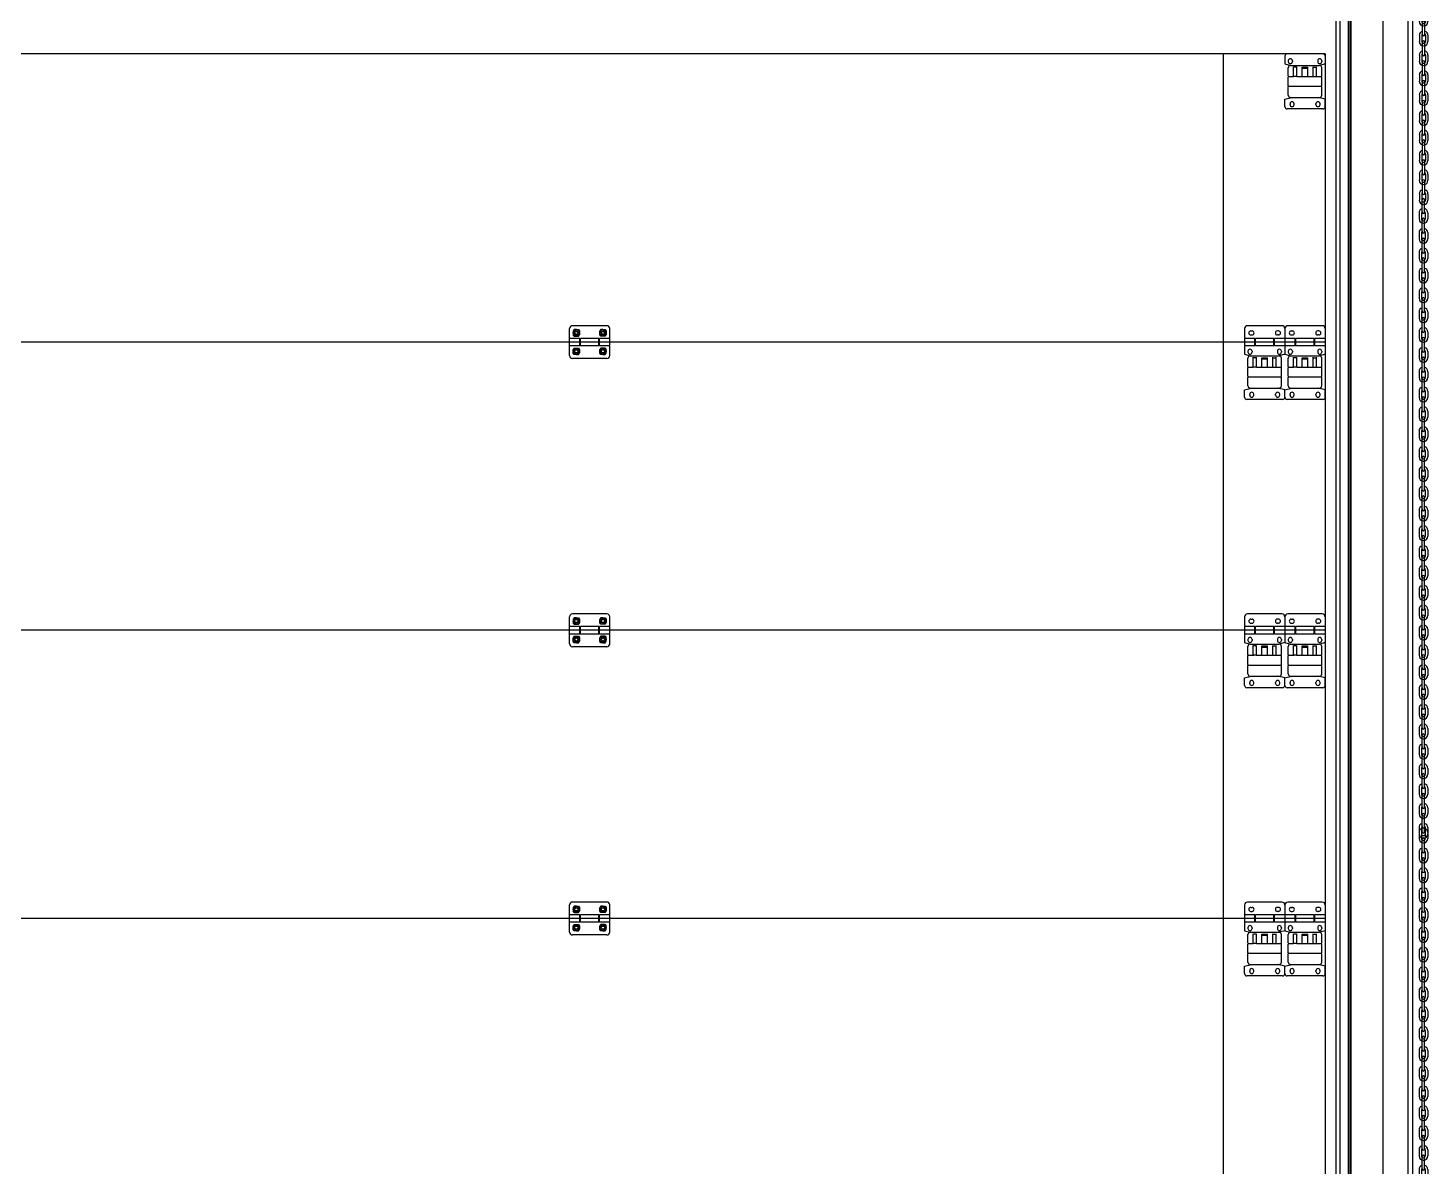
# Model space of a CAD drawing. Header units: millimetres. Extents: x 1448 to 104164, y -19509 to -89.
# Drawn here: x 83357 to 85786, y -7834 to -5858 of the extents above; entities that cross this region are included whole.
import ezdxf

# ---------------------------------------------------------------- set-up
doc = ezdxf.new("R2010")
doc.units = ezdxf.units.MM
doc.header["$LTSCALE"] = 60
doc.header["$MEASUREMENT"] = 0
doc.linetypes.add('HIDDEN', pattern=[2, 1, -1])
doc.layers.get('0').update_dxf_attribs({"linetype": 'CONTINUOUS'})
for name, color, linetype in [('2', 3, 'CONTINUOUS'), ('8', 8, 'CONTINUOUS'), ('LC-003-002-----0', 1, 'CONTINUOUS')]:
    doc.layers.add(name, color=color, linetype=linetype)

# ---------------------------------------------------------------- blocks, each defined once
blk = doc.blocks.new('사이드힌지')
at = {"layer": '8'}
for p, q in [((-14.5, 55), (-14.5, 10.5)), ((50.5, 60), (-9.5, 60)), ((-3.5, 51), (-1.5, 51)), ((44.5, 51), (42.5, 51)), ((55.5, 55), (55.5, 10.5)), ((3.5, 38), (-14.5, 38)), ((3.5, 25), (-14.5, 25)), ((-3.5, 44), (-1.5, 44)), ((3.5, 25), (3.5, 38)), ((3.5, 36.8), (4.5, 36.8)), ((3.5, 26.3), (4.5, 26.3)), ((4.5, 25), (4.5, 38)), ((36.5, 38), (4.5, 38)), ((36.5, 25), (4.5, 25)), ((36.5, 25), (36.5, 38)), ((36.5, 36.8), (37.5, 36.8)), ((36.5, 26.3), (37.5, 26.3)), ((37.5, 25), (37.5, 38)), ((55.5, 38), (37.5, 38)), ((55.5, 25), (37.5, 25)), ((44.5, 44), (42.5, 44)), ((-14.5, 10.5), (-4.5, 7.7)), ((-8.5, 15.7), (-8.5, 14.2)), ((-8.5, -10.7), (-8.5, 3.7)), ((-4.5, 7.7), (45.5, 7.7)), ((-1.5, 15.7), (-1.5, 14.2)), ((0.7, 4.5), (0.4, 5.2)), ((0.7, -11.7), (0.7, 4.5)), ((5.9, 4.5), (1, 4.5)), ((6.2, 4.5), (6.5, 5.2)), ((6.2, -11.7), (6.2, 4.5)), ((15.5, -11.7), (15.5, 4.5)), ((15.5, 4.5), (25.5, 4.5)), ((15.5, 2.5), (25.5, 2.5)), ((25.5, -11.7), (25.5, 4.5)), ((34.7, 4.5), (34.4, 5.2)), ((34.7, -11.7), (34.7, 4.5)), ((35, 4.5), (39.9, 4.5)), ((40.2, 4.5), (40.5, 5.2)), ((40.2, -11.7), (40.2, 4.5)), ((42.5, 15.7), (42.5, 14.2)), ((55.5, 10.5), (45.9, 7.7)), ((49.5, 15.7), (49.5, 14.2)), ((49.5, -10.7), (49.5, 3.7)), ((-7.5, -11.7), (-8.5, -10.7)), ((-7.5, -11.7), (-8.5, -12.7)), ((-8.5, -27.7), (-8.5, -12.7)), ((-7.5, -11.7), (0.7, -11.7)), ((0.7, -11.7), (0.4, -12.4)), ((5.9, -11.7), (1, -11.7)), ((6.2, -11.7), (34.7, -11.7)), ((6.2, -11.7), (6.5, -12.4)), ((34.7, -11.7), (34.4, -12.4)), ((35, -11.7), (39.9, -11.7)), ((40.2, -11.7), (48.5, -11.7)), ((40.2, -11.7), (40.5, -12.4)), ((48.5, -11.7), (49.5, -10.7)), ((48.5, -11.7), (49.5, -12.7)), ((49.5, -27.7), (49.5, -12.7)), ((-14.5, -50.9), (-2.5, -48.1)), ((-7.5, -28.7), (-8.5, -27.7)), ((-7.5, -28.7), (-8.5, -29.7)), ((-8.5, -44.1), (-8.5, -29.7)), ((-7.5, -28.7), (48.5, -28.7)), ((-4.5, -48.1), (45.5, -48.1)), ((55.5, -50.9), (43.5, -48.1)), ((48.5, -28.7), (49.5, -27.7)), ((48.5, -28.7), (49.5, -29.7)), ((49.5, -44.1), (49.5, -29.7)), ((-14.5, -63.9), (-14.5, -50.9)), ((51.5, -67.9), (-10.5, -67.9)), ((-5.5, -60.4), (-5.5, -58.9)), ((1.5, -60.4), (1.5, -58.9)), ((39.5, -60.4), (39.5, -58.9)), ((46.5, -60.4), (46.5, -58.9)), ((55.5, -63.9), (55.5, -50.9))]:
    blk.add_line(p, q, dxfattribs=at)
for centre, radius, start, end in [((-9.5, 55), 5, 90, 180), ((-3.5, 47.5), 3.5, 90, 270), ((-1.5, 47.5), 3.5, 270, 90), ((42.5, 47.5), 3.5, 90, 270), ((44.5, 47.5), 3.5, 270, 90), ((50.5, 55), 5, 0, 90), ((-5, 15.7), 3.5, 0, 180), ((-5, 14.2), 3.5, 180, 0), ((-4.5, 3.7), 4, 90, 180), ((46, 15.7), 3.5, 0, 180), ((46, 14.2), 3.5, 180, 0), ((45.5, 3.7), 4, 0, 90), ((-4.5, -44.1), 4, 180, 270), ((45.5, -44.1), 4, 270, 0), ((-10.5, -63.9), 4, 180, 270), ((-2, -58.9), 3.5, 0, 180), ((-2, -60.4), 3.5, 180, 0), ((43, -58.9), 3.5, 0, 180), ((43, -60.4), 3.5, 180, 0), ((51.5, -63.9), 4, 270, 0)]:
    blk.add_arc(centre, radius, start, end, dxfattribs=at)
blk = doc.blocks.new('탑힌지 ㅁㅁㅁ')
at = {"layer": '8'}
for p, q in [((31, 0), (-31, 0)), ((-35, -4), (-35, -17)), ((-35, -17), (-25, -19.9)), ((-29, -11.9), (-29, -13.4)), ((-29, -38.2), (-29, -23.9)), ((-25, -19.9), (25, -19.9)), ((-22, -11.9), (-22, -13.4)), ((-19.8, -23), (-20.1, -22.4)), ((-19.8, -39.2), (-19.8, -23)), ((-14.6, -23), (-19.5, -23)), ((-14.2, -23), (-14, -22.4)), ((-14.2, -39.2), (-14.2, -23)), ((-5, -39.2), (-5, -23)), ((-5, -23), (5, -23)), ((5, -39.2), (5, -23)), ((14.2, -23), (13.9, -22.4)), ((14.2, -39.2), (14.2, -23)), ((14.6, -23), (19.4, -23)), ((19.8, -23), (20.1, -22.4)), ((19.8, -39.2), (19.8, -23)), ((22, -11.9), (22, -13.4)), ((35, -17), (25.4, -19.9)), ((29, -11.9), (29, -13.4)), ((29, -38.2), (29, -23.9)), ((35, -4), (35, -17)), ((-28, -39.2), (-29, -38.2)), ((-28, -39.2), (-29, -40.2)), ((-29, -55.2), (-29, -40.2)), ((-28, -39.2), (-19.8, -39.2)), ((-19.8, -39.2), (-20.1, -39.9)), ((-14.6, -39.2), (-19.5, -39.2)), ((-14.2, -39.2), (14.2, -39.2)), ((-14.2, -39.2), (-14, -39.9)), ((-5, -25), (5, -25)), ((14.2, -39.2), (13.9, -39.9)), ((14.6, -39.2), (19.4, -39.2)), ((19.8, -39.2), (28, -39.2)), ((19.8, -39.2), (20.1, -39.9)), ((28, -39.2), (29, -38.2)), ((28, -39.2), (29, -40.2)), ((29, -55.2), (29, -40.2)), ((-28, -56.2), (-29, -55.2)), ((-28, -56.2), (-29, -57.2)), ((-29, -71.6), (-29, -57.2)), ((-28, -56.2), (28, -56.2)), ((28, -56.2), (29, -55.2)), ((28, -56.2), (29, -57.2)), ((29, -71.6), (29, -57.2)), ((-35, -78.5), (-23, -75.6)), ((-35, -91.5), (-35, -78.5)), ((31, -95.5), (-31, -95.5)), ((-26, -88), (-26, -86.5)), ((-25, -75.6), (25, -75.6)), ((-19, -88), (-19, -86.5)), ((19, -88), (19, -86.5)), ((35, -78.5), (23, -75.6)), ((26, -88), (26, -86.5)), ((35, -91.5), (35, -78.5))]:
    blk.add_line(p, q, dxfattribs=at)
for centre, radius, start, end in [((-31, -4), 4, 90, 180), ((31, -4), 4, 0, 90), ((-25.5, -11.9), 3.5, 0, 180), ((-25.5, -13.4), 3.5, 180, 0), ((-25, -23.9), 4, 90, 180), ((25.5, -11.9), 3.5, 0, 180), ((25.5, -13.4), 3.5, 180, 0), ((25, -23.9), 4, 0, 90), ((-25, -71.6), 4, 180, 270), ((25, -71.6), 4, 270, 0), ((-31, -91.5), 4, 180, 270), ((-22.5, -86.5), 3.5, 0, 180), ((-22.5, -88), 3.5, 180, 0), ((22.5, -86.5), 3.5, 0, 180), ((22.5, -88), 3.5, 180, 0), ((31, -91.5), 4, 270, 0)]:
    blk.add_arc(centre, radius, start, end, dxfattribs=at)
blk = doc.blocks.new('센터힌지')
at = {"color": 8}
for p, q in [((-30, -17.5), (-30, 29.5)), ((35, 34.5), (-25, 34.5)), ((-21.8, 27.6), (-23.6, 25.1)), ((-21.8, 27.6), (-23.6, 25.1)), ((-23.6, 25.1), (-23.6, 18.9)), ((-23.6, 25.1), (-23.6, 18.9)), ((-18, 27.6), (-21.8, 27.6)), ((-18, 27.6), (-21.8, 27.6)), ((-18, 27.6), (-14.2, 27.6)), ((-18, 27.6), (-14.2, 27.6)), ((-14.2, 27.6), (-12.4, 25.1)), ((-14.2, 27.6), (-12.4, 25.1)), ((-12.4, 25.1), (-12.4, 18.9)), ((-12.4, 25.1), (-12.4, 18.9)), ((24.2, 27.6), (22.4, 25.1)), ((24.2, 27.6), (22.4, 25.1)), ((22.4, 25.1), (22.4, 18.9)), ((22.4, 25.1), (22.4, 18.9)), ((28, 27.6), (24.2, 27.6)), ((28, 27.6), (24.2, 27.6)), ((28, 27.6), (31.8, 27.6)), ((28, 27.6), (31.8, 27.6)), ((31.8, 27.6), (33.6, 25.1)), ((31.8, 27.6), (33.6, 25.1)), ((33.6, 25.1), (33.6, 18.9)), ((33.6, 25.1), (33.6, 18.9)), ((40, -17.5), (40, 29.5)), ((-12, 12.5), (-30, 12.5)), ((-21.8, 16.4), (-23.6, 18.9)), ((-21.8, 16.4), (-23.6, 18.9)), ((-21.8, 16.4), (-14.2, 16.4)), ((-21.8, 16.4), (-14.2, 16.4)), ((-14.2, 16.4), (-12.4, 18.9)), ((-14.2, 16.4), (-12.4, 18.9)), ((-12, -0.5), (-12, 12.5)), ((-12, 11.2), (-11, 11.2)), ((-12, 0.8), (-11, 0.8)), ((-11, -0.5), (-11, 12.5)), ((21, 12.5), (-11, 12.5)), ((21, -0.5), (21, 12.5)), ((21, 11.2), (22, 11.2)), ((21, 0.8), (22, 0.8)), ((22, -0.5), (22, 12.5)), ((40, 12.5), (22, 12.5)), ((24.2, 16.4), (22.4, 18.9)), ((24.2, 16.4), (22.4, 18.9)), ((31.8, 16.4), (24.2, 16.4)), ((31.8, 16.4), (24.2, 16.4)), ((31.8, 16.4), (33.6, 18.9)), ((31.8, 16.4), (33.6, 18.9)), ((-12, -0.5), (-30, -0.5)), ((35, -22.5), (-25, -22.5)), ((-21.8, -4.4), (-23.6, -6.9)), ((-21.8, -4.4), (-23.6, -6.9)), ((-23.6, -13.1), (-23.6, -6.9)), ((-23.6, -13.1), (-23.6, -6.9)), ((-21.8, -15.6), (-23.6, -13.1)), ((-21.8, -15.6), (-23.6, -13.1)), ((-21.8, -4.4), (-14.2, -4.4)), ((-21.8, -4.4), (-14.2, -4.4)), ((-18, -15.6), (-21.8, -15.6)), ((-18, -15.6), (-21.8, -15.6)), ((-18, -15.6), (-14.2, -15.6)), ((-18, -15.6), (-14.2, -15.6)), ((-14.2, -4.4), (-12.4, -6.9)), ((-14.2, -4.4), (-12.4, -6.9)), ((-14.2, -15.6), (-12.4, -13.1)), ((-14.2, -15.6), (-12.4, -13.1)), ((-12.4, -13.1), (-12.4, -6.9)), ((-12.4, -13.1), (-12.4, -6.9)), ((21, -0.5), (-11, -0.5)), ((40, -0.5), (22, -0.5)), ((24.2, -4.4), (22.4, -6.9)), ((24.2, -4.4), (22.4, -6.9)), ((22.4, -13.1), (22.4, -6.9)), ((22.4, -13.1), (22.4, -6.9)), ((24.2, -15.6), (22.4, -13.1)), ((24.2, -15.6), (22.4, -13.1)), ((31.8, -4.4), (24.2, -4.4)), ((31.8, -4.4), (24.2, -4.4)), ((28, -15.6), (24.2, -15.6)), ((28, -15.6), (24.2, -15.6)), ((28, -15.6), (31.8, -15.6)), ((28, -15.6), (31.8, -15.6)), ((31.8, -4.4), (33.6, -6.9)), ((31.8, -4.4), (33.6, -6.9)), ((31.8, -15.6), (33.6, -13.1)), ((31.8, -15.6), (33.6, -13.1)), ((33.6, -13.1), (33.6, -6.9)), ((33.6, -13.1), (33.6, -6.9))]:
    blk.add_line(p, q, dxfattribs=at)
for centre, radius in [((-18, 22), 5.62), ((-18, 22), 5.62), ((-18, 22), 3.53), ((-18, 22), 3.53), ((-18, 22), 2.7), ((-18, 22), 2.7), ((28, 22), 5.62), ((28, 22), 5.62), ((28, 22), 3.53), ((28, 22), 3.53), ((28, 22), 2.7), ((28, 22), 2.7), ((-18, -10), 5.62), ((-18, -10), 5.62), ((-18, -10), 3.53), ((-18, -10), 3.53), ((-18, -10), 2.7), ((-18, -10), 2.7), ((28, -10), 5.62), ((28, -10), 5.62), ((28, -10), 3.53), ((28, -10), 3.53), ((28, -10), 2.7), ((28, -10), 2.7)]:
    blk.add_circle(centre, radius, dxfattribs=at)
for centre, start, end in [((-25, 29.5), 90, 180), ((35, 29.5), 0, 90), ((-25, -17.5), 180, 270), ((35, -17.5), 270, 0)]:
    blk.add_arc(centre, 5, start, end, dxfattribs=at)
blk = doc.blocks.new('chain_ohd')
at = {"layer": 'LC-003-002-----0'}
for p, q in [((1731724.8, 1098357.1, -97.2), (1731724.8, 1098378.6, -97.2)), ((1731729.1, 1098357.1, -97.2), (1731729.1, 1098378.6, -97.2)), ((1731719.5, 1098356, -97.2), (1731719.5, 1098345.3, -97.2)), ((1731723.8, 1098356, -97.2), (1731723.8, 1098345.3, -97.2)), ((1731724.8, 1098322.7, -97.2), (1731724.8, 1098344.2, -97.2)), ((1731729.1, 1098322.7, -97.2), (1731729.1, 1098344.2, -97.2)), ((1731730.2, 1098356, -97.2), (1731730.2, 1098345.3, -97.2)), ((1731734.5, 1098356, -97.2), (1731734.5, 1098345.3, -97.2)), ((1731719.5, 1098321.6, -97.2), (1731719.5, 1098310.9, -97.2)), ((1731723.8, 1098321.6, -97.2), (1731723.8, 1098310.9, -97.2)), ((1731724.8, 1098288.3, -97.2), (1731724.8, 1098309.8, -97.2)), ((1731729.1, 1098288.3, -97.2), (1731729.1, 1098309.8, -97.2)), ((1731730.2, 1098321.6, -97.2), (1731730.2, 1098310.9, -97.2)), ((1731734.5, 1098321.6, -97.2), (1731734.5, 1098310.9, -97.2)), ((1731719.5, 1098287.2, -97.2), (1731719.5, 1098276.5, -97.2)), ((1731723.8, 1098287.2, -97.2), (1731723.8, 1098276.5, -97.2)), ((1731730.2, 1098287.2, -97.2), (1731730.2, 1098276.5, -97.2)), ((1731734.5, 1098287.2, -97.2), (1731734.5, 1098276.5, -97.2)), ((1731724.8, 1098253.9, -97.2), (1731724.8, 1098275.4, -97.2)), ((1731729.1, 1098253.9, -97.2), (1731729.1, 1098275.4, -97.2)), ((1731719.5, 1098252.8, -97.2), (1731719.5, 1098242, -97.2)), ((1731723.8, 1098252.8, -97.2), (1731723.8, 1098242, -97.2)), ((1731724.8, 1098219.5, -97.2), (1731724.8, 1098241, -97.2)), ((1731729.1, 1098219.5, -97.2), (1731729.1, 1098241, -97.2)), ((1731730.2, 1098252.8, -97.2), (1731730.2, 1098242, -97.2)), ((1731734.5, 1098252.8, -97.2), (1731734.5, 1098242, -97.2)), ((1731719.5, 1098218.4, -97.2), (1731719.5, 1098207.6, -97.2)), ((1731723.8, 1098218.4, -97.2), (1731723.8, 1098207.6, -97.2)), ((1731730.2, 1098218.4, -97.2), (1731730.2, 1098207.6, -97.2)), ((1731734.5, 1098218.4, -97.2), (1731734.5, 1098207.6, -97.2)), ((1731724.8, 1098185.1, -97.2), (1731724.8, 1098206.6, -97.2)), ((1731729.1, 1098185.1, -97.2), (1731729.1, 1098206.6, -97.2)), ((1731719.5, 1098184, -97.2), (1731719.5, 1098173.2, -97.2)), ((1731723.8, 1098184, -97.2), (1731723.8, 1098173.2, -97.2)), ((1731724.8, 1098150.7, -97.2), (1731724.8, 1098172.2, -97.2)), ((1731729.1, 1098150.7, -97.2), (1731729.1, 1098172.2, -97.2)), ((1731730.2, 1098184, -97.2), (1731730.2, 1098173.2, -97.2)), ((1731734.5, 1098184, -97.2), (1731734.5, 1098173.2, -97.2)), ((1731719.5, 1098149.6, -97.2), (1731719.5, 1098138.8, -97.2)), ((1731723.8, 1098149.6, -97.2), (1731723.8, 1098138.8, -97.2)), ((1731730.2, 1098149.6, -97.2), (1731730.2, 1098138.8, -97.2)), ((1731734.5, 1098149.6, -97.2), (1731734.5, 1098138.8, -97.2)), ((1731719.5, 1098115.2, -97.2), (1731719.5, 1098104.4, -97.2)), ((1731723.8, 1098115.2, -97.2), (1731723.8, 1098104.4, -97.2)), ((1731724.8, 1098116.2, -97.2), (1731724.8, 1098137.7, -97.2)), ((1731729.1, 1098116.2, -97.2), (1731729.1, 1098137.7, -97.2)), ((1731730.2, 1098115.2, -97.2), (1731730.2, 1098104.4, -97.2)), ((1731734.5, 1098115.2, -97.2), (1731734.5, 1098104.4, -97.2)), ((1731724.8, 1098081.8, -97.2), (1731724.8, 1098103.3, -97.2)), ((1731729.1, 1098081.8, -97.2), (1731729.1, 1098103.3, -97.2)), ((1731719.5, 1098080.8, -97.2), (1731719.5, 1098070, -97.2)), ((1731723.8, 1098080.8, -97.2), (1731723.8, 1098070, -97.2)), ((1731724.8, 1098047.4, -97.2), (1731724.8, 1098068.9, -97.2)), ((1731729.1, 1098047.4, -97.2), (1731729.1, 1098068.9, -97.2)), ((1731730.2, 1098080.8, -97.2), (1731730.2, 1098070, -97.2)), ((1731734.5, 1098080.8, -97.2), (1731734.5, 1098070, -97.2)), ((1731719.5, 1098046.4, -97.2), (1731719.5, 1098035.6, -97.2)), ((1731723.8, 1098046.4, -97.2), (1731723.8, 1098035.6, -97.2)), ((1731730.2, 1098046.4, -97.2), (1731730.2, 1098035.6, -97.2)), ((1731734.5, 1098046.4, -97.2), (1731734.5, 1098035.6, -97.2)), ((1731724.8, 1098013, -97.2), (1731724.8, 1098034.5, -97.2)), ((1731729.1, 1098013, -97.2), (1731729.1, 1098034.5, -97.2)), ((1731719.5, 1098011.9, -97.2), (1731719.5, 1098001.2, -97.2)), ((1731723.8, 1098011.9, -97.2), (1731723.8, 1098001.2, -97.2)), ((1731724.8, 1097978.6, -97.2), (1731724.8, 1098000.1, -97.2)), ((1731729.1, 1097978.6, -97.2), (1731729.1, 1098000.1, -97.2)), ((1731730.2, 1098011.9, -97.2), (1731730.2, 1098001.2, -97.2)), ((1731734.5, 1098011.9, -97.2), (1731734.5, 1098001.2, -97.2)), ((1731719.5, 1097977.5, -97.2), (1731719.5, 1097966.8, -97.2)), ((1731723.8, 1097977.5, -97.2), (1731723.8, 1097966.8, -97.2)), ((1731730.2, 1097977.5, -97.2), (1731730.2, 1097966.8, -97.2)), ((1731734.5, 1097977.5, -97.2), (1731734.5, 1097966.8, -97.2)), ((1731724.8, 1097944.2, -97.2), (1731724.8, 1097965.7, -97.2)), ((1731729.1, 1097944.2, -97.2), (1731729.1, 1097965.7, -97.2)), ((1731719.5, 1097943.1, -97.2), (1731719.5, 1097932.4, -97.2)), ((1731723.8, 1097943.1, -97.2), (1731723.8, 1097932.4, -97.2)), ((1731724.8, 1097909.8, -97.2), (1731724.8, 1097931.3, -97.2)), ((1731729.1, 1097909.8, -97.2), (1731729.1, 1097931.3, -97.2)), ((1731730.2, 1097943.1, -97.2), (1731730.2, 1097932.4, -97.2)), ((1731734.5, 1097943.1, -97.2), (1731734.5, 1097932.4, -97.2)), ((1731719.5, 1097908.7, -97.2), (1731719.5, 1097898, -97.2)), ((1731723.8, 1097908.7, -97.2), (1731723.8, 1097898, -97.2)), ((1731724.8, 1097875.4, -97.2), (1731724.8, 1097896.9, -97.2)), ((1731729.1, 1097875.4, -97.2), (1731729.1, 1097896.9, -97.2)), ((1731730.2, 1097908.7, -97.2), (1731730.2, 1097898, -97.2)), ((1731734.5, 1097908.7, -97.2), (1731734.5, 1097898, -97.2)), ((1731719.5, 1097874.3, -97.2), (1731719.5, 1097863.6, -97.2)), ((1731723.8, 1097874.3, -97.2), (1731723.8, 1097863.6, -97.2)), ((1731730.2, 1097874.3, -97.2), (1731730.2, 1097863.6, -97.2)), ((1731734.5, 1097874.3, -97.2), (1731734.5, 1097863.6, -97.2)), ((1731724.8, 1097841, -97.2), (1731724.8, 1097862.5, -97.2)), ((1731729.1, 1097841, -97.2), (1731729.1, 1097862.5, -97.2)), ((1731719.5, 1097839.9, -97.2), (1731719.5, 1097829.1, -97.2)), ((1731723.8, 1097839.9, -97.2), (1731723.8, 1097829.1, -97.2)), ((1731724.8, 1097806.6, -97.2), (1731724.8, 1097828.1, -97.2)), ((1731729.1, 1097806.6, -97.2), (1731729.1, 1097828.1, -97.2)), ((1731730.2, 1097839.9, -97.2), (1731730.2, 1097829.1, -97.2)), ((1731734.5, 1097839.9, -97.2), (1731734.5, 1097829.1, -97.2)), ((1731719.5, 1097805.5, -97.2), (1731719.5, 1097794.7, -97.2)), ((1731723.8, 1097805.5, -97.2), (1731723.8, 1097794.7, -97.2)), ((1731730.2, 1097805.5, -97.2), (1731730.2, 1097794.7, -97.2)), ((1731734.5, 1097805.5, -97.2), (1731734.5, 1097794.7, -97.2)), ((1731724.8, 1097772.2, -97.2), (1731724.8, 1097793.7, -97.2)), ((1731729.1, 1097772.2, -97.2), (1731729.1, 1097793.7, -97.2)), ((1731719.5, 1097771.1, -97.2), (1731719.5, 1097760.3, -97.2)), ((1731723.8, 1097771.1, -97.2), (1731723.8, 1097760.3, -97.2)), ((1731724.8, 1097737.7, -97.2), (1731724.8, 1097759.3, -97.2)), ((1731729.1, 1097737.7, -97.2), (1731729.1, 1097759.3, -97.2)), ((1731730.2, 1097771.1, -97.2), (1731730.2, 1097760.3, -97.2)), ((1731734.5, 1097771.1, -97.2), (1731734.5, 1097760.3, -97.2)), ((1731719.5, 1097736.7, -97.2), (1731719.5, 1097725.9, -97.2)), ((1731723.8, 1097736.7, -97.2), (1731723.8, 1097725.9, -97.2)), ((1731730.2, 1097736.7, -97.2), (1731730.2, 1097725.9, -97.2)), ((1731734.5, 1097736.7, -97.2), (1731734.5, 1097725.9, -97.2)), ((1731719.5, 1097702.3, -97.2), (1731719.5, 1097691.5, -97.2)), ((1731723.8, 1097702.3, -97.2), (1731723.8, 1097691.5, -97.2)), ((1731724.8, 1097703.3, -97.2), (1731724.8, 1097724.8, -97.2)), ((1731729.1, 1097703.3, -97.2), (1731729.1, 1097724.8, -97.2)), ((1731730.2, 1097702.3, -97.2), (1731730.2, 1097691.5, -97.2)), ((1731734.5, 1097702.3, -97.2), (1731734.5, 1097691.5, -97.2)), ((1731724.8, 1097668.9, -97.2), (1731724.8, 1097690.4, -97.2)), ((1731729.1, 1097668.9, -97.2), (1731729.1, 1097690.4, -97.2)), ((1731719.5, 1097667.9, -97.2), (1731719.5, 1097657.1, -97.2)), ((1731723.8, 1097667.9, -97.2), (1731723.8, 1097657.1, -97.2)), ((1731724.8, 1097634.5, -97.2), (1731724.8, 1097656, -97.2)), ((1731729.1, 1097634.5, -97.2), (1731729.1, 1097656, -97.2)), ((1731730.2, 1097667.9, -97.2), (1731730.2, 1097657.1, -97.2)), ((1731734.5, 1097667.9, -97.2), (1731734.5, 1097657.1, -97.2)), ((1731719.5, 1097633.4, -97.2), (1731719.5, 1097622.7, -97.2)), ((1731723.8, 1097633.4, -97.2), (1731723.8, 1097622.7, -97.2)), ((1731730.2, 1097633.4, -97.2), (1731730.2, 1097622.7, -97.2)), ((1731734.5, 1097633.4, -97.2), (1731734.5, 1097622.7, -97.2)), ((1731724.8, 1097600.1, -97.2), (1731724.8, 1097621.6, -97.2)), ((1731729.1, 1097600.1, -97.2), (1731729.1, 1097621.6, -97.2)), ((1731719.5, 1097599, -97.2), (1731719.5, 1097588.3, -97.2)), ((1731723.8, 1097599, -97.2), (1731723.8, 1097588.3, -97.2)), ((1731724.8, 1097565.7, -97.2), (1731724.8, 1097587.2, -97.2)), ((1731729.1, 1097565.7, -97.2), (1731729.1, 1097587.2, -97.2)), ((1731730.2, 1097599, -97.2), (1731730.2, 1097588.3, -97.2)), ((1731734.5, 1097599, -97.2), (1731734.5, 1097588.3, -97.2)), ((1731719.5, 1097564.6, -97.2), (1731719.5, 1097553.9, -97.2)), ((1731723.8, 1097564.6, -97.2), (1731723.8, 1097553.9, -97.2)), ((1731730.2, 1097564.6, -97.2), (1731730.2, 1097553.9, -97.2)), ((1731734.5, 1097564.6, -97.2), (1731734.5, 1097553.9, -97.2)), ((1731724.8, 1097531.3, -97.2), (1731724.8, 1097552.8, -97.2)), ((1731729.1, 1097531.3, -97.2), (1731729.1, 1097552.8, -97.2)), ((1731719.5, 1097530.2, -97.2), (1731719.5, 1097519.5, -97.2)), ((1731723.8, 1097530.2, -97.2), (1731723.8, 1097519.5, -97.2)), ((1731724.8, 1097496.9, -97.2), (1731724.8, 1097518.4, -97.2)), ((1731729.1, 1097496.9, -97.2), (1731729.1, 1097518.4, -97.2)), ((1731730.2, 1097530.2, -97.2), (1731730.2, 1097519.5, -97.2)), ((1731734.5, 1097530.2, -97.2), (1731734.5, 1097519.5, -97.2)), ((1731719.5, 1097495.8, -97.2), (1731719.5, 1097485.1, -97.2)), ((1731723.8, 1097495.8, -97.2), (1731723.8, 1097485.1, -97.2)), ((1731724.8, 1097462.5, -97.2), (1731724.8, 1097484, -97.2)), ((1731729.1, 1097462.5, -97.2), (1731729.1, 1097484, -97.2)), ((1731730.2, 1097495.8, -97.2), (1731730.2, 1097485.1, -97.2)), ((1731734.5, 1097495.8, -97.2), (1731734.5, 1097485.1, -97.2)), ((1731719.5, 1097461.4, -97.2), (1731719.5, 1097450.7, -97.2)), ((1731723.8, 1097461.4, -97.2), (1731723.8, 1097450.7, -97.2)), ((1731730.2, 1097461.4, -97.2), (1731730.2, 1097450.7, -97.2)), ((1731734.5, 1097461.4, -97.2), (1731734.5, 1097450.7, -97.2)), ((1731724.8, 1097428.1, -97.2), (1731724.8, 1097449.6, -97.2)), ((1731729.1, 1097428.1, -97.2), (1731729.1, 1097449.6, -97.2)), ((1731719.5, 1097427, -97.2), (1731719.5, 1097416.2, -97.2)), ((1731723.8, 1097427, -97.2), (1731723.8, 1097416.2, -97.2)), ((1731724.8, 1097393.7, -97.2), (1731724.8, 1097415.2, -97.2)), ((1731729.1, 1097393.7, -97.2), (1731729.1, 1097415.2, -97.2)), ((1731730.2, 1097427, -97.2), (1731730.2, 1097416.2, -97.2)), ((1731734.5, 1097427, -97.2), (1731734.5, 1097416.2, -97.2)), ((1731719.5, 1097392.6, -97.2), (1731719.5, 1097381.8, -97.2)), ((1731723.8, 1097392.6, -97.2), (1731723.8, 1097381.8, -97.2)), ((1731730.2, 1097392.6, -97.2), (1731730.2, 1097381.8, -97.2)), ((1731734.5, 1097392.6, -97.2), (1731734.5, 1097381.8, -97.2)), ((1731724.8, 1097359.3, -97.2), (1731724.8, 1097380.8, -97.2)), ((1731729.1, 1097359.3, -97.2), (1731729.1, 1097380.8, -97.2)), ((1731719.5, 1097358.2, -97.2), (1731719.5, 1097347.4, -97.2)), ((1731723.8, 1097358.2, -97.2), (1731723.8, 1097347.4, -97.2)), ((1731724.8, 1097324.8, -97.2), (1731724.8, 1097346.4, -97.2)), ((1731729.1, 1097324.8, -97.2), (1731729.1, 1097346.4, -97.2)), ((1731730.2, 1097358.2, -97.2), (1731730.2, 1097347.4, -97.2)), ((1731734.5, 1097358.2, -97.2), (1731734.5, 1097347.4, -97.2)), ((1731719.5, 1097323.8, -97.2), (1731719.5, 1097313, -97.2)), ((1731723.8, 1097323.8, -97.2), (1731723.8, 1097313, -97.2)), ((1731730.2, 1097323.8, -97.2), (1731730.2, 1097313, -97.2)), ((1731734.5, 1097323.8, -97.2), (1731734.5, 1097313, -97.2)), ((1731719.5, 1097289.4, -97.2), (1731719.5, 1097278.6, -97.2)), ((1731723.8, 1097289.4, -97.2), (1731723.8, 1097278.6, -97.2)), ((1731724.8, 1097290.4, -97.2), (1731724.8, 1097311.9, -97.2)), ((1731729.1, 1097290.4, -97.2), (1731729.1, 1097311.9, -97.2)), ((1731730.2, 1097289.4, -97.2), (1731730.2, 1097278.6, -97.2)), ((1731734.5, 1097289.4, -97.2), (1731734.5, 1097278.6, -97.2))]:
    blk.add_line(p, q, dxfattribs=at)
for centre, radius, start, end in [((1731727, 1098356, -97.2), 7.53, 106.6015, 180), ((1731727, 1098356, -97.2), 3.23, 131.8103, 180), ((1731727, 1098378.6, -97.2), 2.15, 0, 180), ((1731727, 1098356, -97.2), 7.53, 0, 73.3985), ((1731727, 1098356, -97.2), 3.23, 0, 48.1897), ((1731727, 1098345.3, -97.2), 7.53, 180, 0), ((1731727, 1098345.3, -97.2), 3.23, 180, 0), ((1731727, 1098357.1, -97.2), 2.15, 180, 0), ((1731727, 1098344.2, -97.2), 2.15, 0, 180), ((1731727, 1098321.6, -97.2), 7.53, 106.6015, 180), ((1731727, 1098310.9, -97.2), 7.53, 180, 0), ((1731727, 1098321.6, -97.2), 3.23, 131.8103, 180), ((1731727, 1098310.9, -97.2), 3.23, 180, 0), ((1731727, 1098322.7, -97.2), 2.15, 180, 0), ((1731727, 1098309.8, -97.2), 2.15, 0, 180), ((1731727, 1098321.6, -97.2), 7.53, 0, 73.3985), ((1731727, 1098321.6, -97.2), 3.23, 0, 48.1897), ((1731727, 1098287.2, -97.2), 7.53, 106.6015, 180), ((1731727, 1098287.2, -97.2), 3.23, 131.8103, 180), ((1731727, 1098288.3, -97.2), 2.15, 180, 0), ((1731727, 1098287.2, -97.2), 7.53, 0, 73.3985), ((1731727, 1098287.2, -97.2), 3.23, 0, 48.1897), ((1731727, 1098276.5, -97.2), 7.53, 180, 0), ((1731727, 1098276.5, -97.2), 3.23, 180, 0), ((1731727, 1098275.4, -97.2), 2.15, 0, 180), ((1731727, 1098252.8, -97.2), 7.53, 106.6015, 180), ((1731727, 1098242, -97.2), 7.53, 180, 0), ((1731727, 1098252.8, -97.2), 3.23, 131.8103, 180), ((1731727, 1098242, -97.2), 3.23, 180, 0), ((1731727, 1098253.9, -97.2), 2.15, 180, 0), ((1731727, 1098241, -97.2), 2.15, 0, 180), ((1731727, 1098252.8, -97.2), 7.53, 0, 73.3985), ((1731727, 1098252.8, -97.2), 3.23, 0, 48.1897), ((1731727, 1098218.4, -97.2), 7.53, 106.6015, 180), ((1731727, 1098218.4, -97.2), 3.23, 131.8103, 180), ((1731727, 1098219.5, -97.2), 2.15, 180, 0), ((1731727, 1098218.4, -97.2), 7.53, 0, 73.3985), ((1731727, 1098218.4, -97.2), 3.23, 0, 48.1897), ((1731727, 1098207.6, -97.2), 7.53, 180, 0), ((1731727, 1098184, -97.2), 7.53, 106.6015, 180), ((1731727, 1098207.6, -97.2), 3.23, 180, 0), ((1731727, 1098206.6, -97.2), 2.15, 0, 180), ((1731727, 1098184, -97.2), 7.53, 0, 73.3985), ((1731727, 1098173.2, -97.2), 7.53, 180, 0), ((1731727, 1098184, -97.2), 3.23, 131.8103, 180), ((1731727, 1098173.2, -97.2), 3.23, 180, 0), ((1731727, 1098185.1, -97.2), 2.15, 180, 0), ((1731727, 1098172.2, -97.2), 2.15, 0, 180), ((1731727, 1098184, -97.2), 3.23, 0, 48.1897), ((1731727, 1098149.6, -97.2), 7.53, 106.6015, 180), ((1731727, 1098149.6, -97.2), 3.23, 131.8103, 180), ((1731727, 1098150.7, -97.2), 2.15, 180, 0), ((1731727, 1098137.7, -97.2), 2.15, 0, 180), ((1731727, 1098149.6, -97.2), 7.53, 0, 73.3985), ((1731727, 1098149.6, -97.2), 3.23, 0, 48.1897), ((1731727, 1098138.8, -97.2), 7.53, 180, 0), ((1731727, 1098115.2, -97.2), 7.53, 106.6015, 180), ((1731727, 1098138.8, -97.2), 3.23, 180, 0), ((1731727, 1098115.2, -97.2), 3.23, 131.8103, 180), ((1731727, 1098116.2, -97.2), 2.15, 180, 0), ((1731727, 1098115.2, -97.2), 7.53, 0, 73.3985), ((1731727, 1098115.2, -97.2), 3.23, 0, 48.1897), ((1731727, 1098104.4, -97.2), 7.53, 180, 0), ((1731727, 1098104.4, -97.2), 3.23, 180, 0), ((1731727, 1098103.3, -97.2), 2.15, 0, 180), ((1731727, 1098080.8, -97.2), 7.53, 106.6015, 180), ((1731727, 1098070, -97.2), 7.53, 180, 0), ((1731727, 1098080.8, -97.2), 3.23, 131.8103, 180), ((1731727, 1098070, -97.2), 3.23, 180, 0), ((1731727, 1098081.8, -97.2), 2.15, 180, 0), ((1731727, 1098068.9, -97.2), 2.15, 0, 180), ((1731727, 1098080.8, -97.2), 7.53, 0, 73.3985), ((1731727, 1098080.8, -97.2), 3.23, 0, 48.1897), ((1731727, 1098046.4, -97.2), 7.53, 106.6015, 180), ((1731727, 1098046.4, -97.2), 3.23, 131.8103, 180), ((1731727, 1098047.4, -97.2), 2.15, 180, 0), ((1731727, 1098046.4, -97.2), 7.53, 0, 73.3985), ((1731727, 1098046.4, -97.2), 3.23, 0, 48.1897), ((1731727, 1098035.6, -97.2), 7.53, 180, 0), ((1731727, 1098011.9, -97.2), 7.53, 106.6015, 180), ((1731727, 1098035.6, -97.2), 3.23, 180, 0), ((1731727, 1098034.5, -97.2), 2.15, 0, 180), ((1731727, 1098011.9, -97.2), 7.53, 0, 73.3985), ((1731727, 1098001.2, -97.2), 7.53, 180, 0), ((1731727, 1098011.9, -97.2), 3.23, 131.8103, 180), ((1731727, 1098001.2, -97.2), 3.23, 180, 0), ((1731727, 1098013, -97.2), 2.15, 180, 0), ((1731727, 1098000.1, -97.2), 2.15, 0, 180), ((1731727, 1098011.9, -97.2), 3.23, 0, 48.1897), ((1731727, 1097977.5, -97.2), 7.53, 106.6015, 180), ((1731727, 1097977.5, -97.2), 3.23, 131.8103, 180), ((1731727, 1097978.6, -97.2), 2.15, 180, 0), ((1731727, 1097977.5, -97.2), 7.53, 0, 73.3985), ((1731727, 1097977.5, -97.2), 3.23, 0, 48.1897), ((1731727, 1097966.8, -97.2), 7.53, 180, 0), ((1731727, 1097943.1, -97.2), 7.53, 106.6015, 180), ((1731727, 1097966.8, -97.2), 3.23, 180, 0), ((1731727, 1097943.1, -97.2), 3.23, 131.8103, 180), ((1731727, 1097965.7, -97.2), 2.15, 0, 180), ((1731727, 1097943.1, -97.2), 7.53, 0, 73.3985), ((1731727, 1097943.1, -97.2), 3.23, 0, 48.1897), ((1731727, 1097932.4, -97.2), 7.53, 180, 0), ((1731727, 1097932.4, -97.2), 3.23, 180, 0), ((1731727, 1097944.2, -97.2), 2.15, 180, 0), ((1731727, 1097931.3, -97.2), 2.15, 0, 180), ((1731727, 1097908.7, -97.2), 7.53, 106.6015, 180), ((1731727, 1097898, -97.2), 7.53, 180, 0), ((1731727, 1097908.7, -97.2), 3.23, 131.8103, 180), ((1731727, 1097898, -97.2), 3.23, 180, 0), ((1731727, 1097909.8, -97.2), 2.15, 180, 0), ((1731727, 1097896.9, -97.2), 2.15, 0, 180), ((1731727, 1097908.7, -97.2), 7.53, 0, 73.3985), ((1731727, 1097908.7, -97.2), 3.23, 0, 48.1897), ((1731727, 1097874.3, -97.2), 7.53, 106.6015, 180), ((1731727, 1097874.3, -97.2), 3.23, 131.8103, 180), ((1731727, 1097875.4, -97.2), 2.15, 180, 0), ((1731727, 1097874.3, -97.2), 7.53, 0, 73.3985), ((1731727, 1097874.3, -97.2), 3.23, 0, 48.1897), ((1731727, 1097863.6, -97.2), 7.53, 180, 0), ((1731727, 1097863.6, -97.2), 3.23, 180, 0), ((1731727, 1097862.5, -97.2), 2.15, 0, 180), ((1731727, 1097839.9, -97.2), 7.53, 106.6015, 180), ((1731727, 1097829.1, -97.2), 7.53, 180, 0), ((1731727, 1097839.9, -97.2), 3.23, 131.8103, 180), ((1731727, 1097829.1, -97.2), 3.23, 180, 0), ((1731727, 1097841, -97.2), 2.15, 180, 0), ((1731727, 1097828.1, -97.2), 2.15, 0, 180), ((1731727, 1097839.9, -97.2), 7.53, 0, 73.3985), ((1731727, 1097839.9, -97.2), 3.23, 0, 48.1897), ((1731727, 1097805.5, -97.2), 7.53, 106.6015, 180), ((1731727, 1097805.5, -97.2), 3.23, 131.8103, 180), ((1731727, 1097806.6, -97.2), 2.15, 180, 0), ((1731727, 1097805.5, -97.2), 7.53, 0, 73.3985), ((1731727, 1097805.5, -97.2), 3.23, 0, 48.1897), ((1731727, 1097794.7, -97.2), 7.53, 180, 0), ((1731727, 1097771.1, -97.2), 7.53, 106.6015, 180), ((1731727, 1097794.7, -97.2), 3.23, 180, 0), ((1731727, 1097793.7, -97.2), 2.15, 0, 180), ((1731727, 1097771.1, -97.2), 7.53, 0, 73.3985), ((1731727, 1097760.3, -97.2), 7.53, 180, 0), ((1731727, 1097771.1, -97.2), 3.23, 131.8103, 180), ((1731727, 1097760.3, -97.2), 3.23, 180, 0), ((1731727, 1097772.2, -97.2), 2.15, 180, 0), ((1731727, 1097759.3, -97.2), 2.15, 0, 180), ((1731727, 1097771.1, -97.2), 3.23, 0, 48.1897), ((1731727, 1097736.7, -97.2), 7.53, 106.6015, 180), ((1731727, 1097736.7, -97.2), 3.23, 131.8103, 180), ((1731727, 1097737.7, -97.2), 2.15, 180, 0), ((1731727, 1097724.8, -97.2), 2.15, 0, 180), ((1731727, 1097736.7, -97.2), 7.53, 0, 73.3985), ((1731727, 1097736.7, -97.2), 3.23, 0, 48.1897), ((1731727, 1097725.9, -97.2), 7.53, 180, 0), ((1731727, 1097702.3, -97.2), 7.53, 106.6015, 180), ((1731727, 1097725.9, -97.2), 3.23, 180, 0), ((1731727, 1097702.3, -97.2), 3.23, 131.8103, 180), ((1731727, 1097703.3, -97.2), 2.15, 180, 0), ((1731727, 1097702.3, -97.2), 7.53, 0, 73.3985), ((1731727, 1097702.3, -97.2), 3.23, 0, 48.1897), ((1731727, 1097691.5, -97.2), 7.53, 180, 0), ((1731727, 1097691.5, -97.2), 3.23, 180, 0), ((1731727, 1097690.4, -97.2), 2.15, 0, 180), ((1731727, 1097667.9, -97.2), 7.53, 106.6015, 180), ((1731727, 1097657.1, -97.2), 7.53, 180, 0), ((1731727, 1097667.9, -97.2), 3.23, 131.8103, 180), ((1731727, 1097657.1, -97.2), 3.23, 180, 0), ((1731727, 1097668.9, -97.2), 2.15, 180, 0), ((1731727, 1097656, -97.2), 2.15, 0, 180), ((1731727, 1097667.9, -97.2), 7.53, 0, 73.3985), ((1731727, 1097667.9, -97.2), 3.23, 0, 48.1897), ((1731727, 1097633.4, -97.2), 7.53, 106.6015, 180), ((1731727, 1097633.4, -97.2), 3.23, 131.8103, 180), ((1731727, 1097634.5, -97.2), 2.15, 180, 0), ((1731727, 1097633.4, -97.2), 7.53, 0, 73.3985), ((1731727, 1097633.4, -97.2), 3.23, 0, 48.1897), ((1731727, 1097622.7, -97.2), 7.53, 180, 0), ((1731727, 1097599, -97.2), 7.53, 106.6015, 180), ((1731727, 1097622.7, -97.2), 3.23, 180, 0), ((1731727, 1097621.6, -97.2), 2.15, 0, 180), ((1731727, 1097599, -97.2), 7.53, 0, 73.3985), ((1731727, 1097588.3, -97.2), 7.53, 180, 0), ((1731727, 1097599, -97.2), 3.23, 131.8103, 180), ((1731727, 1097588.3, -97.2), 3.23, 180, 0), ((1731727, 1097600.1, -97.2), 2.15, 180, 0), ((1731727, 1097587.2, -97.2), 2.15, 0, 180), ((1731727, 1097599, -97.2), 3.23, 0, 48.1897), ((1731727, 1097564.6, -97.2), 7.53, 106.6015, 180), ((1731727, 1097564.6, -97.2), 3.23, 131.8103, 180), ((1731727, 1097565.7, -97.2), 2.15, 180, 0), ((1731727, 1097564.6, -97.2), 7.53, 0, 73.3985), ((1731727, 1097564.6, -97.2), 3.23, 0, 48.1897), ((1731727, 1097553.9, -97.2), 7.53, 180, 0), ((1731727, 1097530.2, -97.2), 7.53, 106.6015, 180), ((1731727, 1097553.9, -97.2), 3.23, 180, 0), ((1731727, 1097530.2, -97.2), 3.23, 131.8103, 180), ((1731727, 1097552.8, -97.2), 2.15, 0, 180), ((1731727, 1097530.2, -97.2), 7.53, 0, 73.3985), ((1731727, 1097530.2, -97.2), 3.23, 0, 48.1897), ((1731727, 1097519.5, -97.2), 7.53, 180, 0), ((1731727, 1097519.5, -97.2), 3.23, 180, 0), ((1731727, 1097531.3, -97.2), 2.15, 180, 0), ((1731727, 1097518.4, -97.2), 2.15, 0, 180), ((1731727, 1097495.8, -97.2), 7.53, 106.6015, 180), ((1731727, 1097485.1, -97.2), 7.53, 180, 0), ((1731727, 1097495.8, -97.2), 3.23, 131.8103, 180), ((1731727, 1097485.1, -97.2), 3.23, 180, 0), ((1731727, 1097496.9, -97.2), 2.15, 180, 0), ((1731727, 1097484, -97.2), 2.15, 0, 180), ((1731727, 1097495.8, -97.2), 7.53, 0, 73.3985), ((1731727, 1097495.8, -97.2), 3.23, 0, 48.1897), ((1731727, 1097461.4, -97.2), 7.53, 106.6015, 180), ((1731727, 1097461.4, -97.2), 3.23, 131.8103, 180), ((1731727, 1097462.5, -97.2), 2.15, 180, 0), ((1731727, 1097461.4, -97.2), 7.53, 0, 73.3985), ((1731727, 1097461.4, -97.2), 3.23, 0, 48.1897), ((1731727, 1097450.7, -97.2), 7.53, 180, 0), ((1731727, 1097450.7, -97.2), 3.23, 180, 0), ((1731727, 1097449.6, -97.2), 2.15, 0, 180), ((1731727, 1097427, -97.2), 7.53, 106.6015, 180), ((1731727, 1097416.2, -97.2), 7.53, 180, 0), ((1731727, 1097427, -97.2), 3.23, 131.8103, 180), ((1731727, 1097416.2, -97.2), 3.23, 180, 0), ((1731727, 1097428.1, -97.2), 2.15, 180, 0), ((1731727, 1097415.2, -97.2), 2.15, 0, 180), ((1731727, 1097427, -97.2), 7.53, 0, 73.3985), ((1731727, 1097427, -97.2), 3.23, 0, 48.1897), ((1731727, 1097392.6, -97.2), 7.53, 106.6015, 180), ((1731727, 1097392.6, -97.2), 3.23, 131.8103, 180), ((1731727, 1097393.7, -97.2), 2.15, 180, 0), ((1731727, 1097392.6, -97.2), 7.53, 0, 73.3985), ((1731727, 1097392.6, -97.2), 3.23, 0, 48.1897), ((1731727, 1097381.8, -97.2), 7.53, 180, 0), ((1731727, 1097358.2, -97.2), 7.53, 106.6015, 180), ((1731727, 1097381.8, -97.2), 3.23, 180, 0), ((1731727, 1097380.8, -97.2), 2.15, 0, 180), ((1731727, 1097358.2, -97.2), 7.53, 0, 73.3985), ((1731727, 1097347.4, -97.2), 7.53, 180, 0), ((1731727, 1097358.2, -97.2), 3.23, 131.8103, 180), ((1731727, 1097347.4, -97.2), 3.23, 180, 0), ((1731727, 1097359.3, -97.2), 2.15, 180, 0), ((1731727, 1097346.4, -97.2), 2.15, 0, 180), ((1731727, 1097358.2, -97.2), 3.23, 0, 48.1897), ((1731727, 1097323.8, -97.2), 7.53, 106.6015, 180), ((1731727, 1097323.8, -97.2), 3.23, 131.8103, 180), ((1731727, 1097324.8, -97.2), 2.15, 180, 0), ((1731727, 1097311.9, -97.2), 2.15, 0, 180), ((1731727, 1097323.8, -97.2), 7.53, 0, 73.3985), ((1731727, 1097323.8, -97.2), 3.23, 0, 48.1897), ((1731727, 1097313, -97.2), 7.53, 180, 0), ((1731727, 1097289.4, -97.2), 7.53, 106.6015, 180), ((1731727, 1097313, -97.2), 3.23, 180, 0), ((1731727, 1097289.4, -97.2), 3.23, 131.8103, 180), ((1731727, 1097290.4, -97.2), 2.15, 180, 0), ((1731727, 1097289.4, -97.2), 7.53, 0, 73.3985), ((1731727, 1097289.4, -97.2), 3.23, 0, 48.1897), ((1731727, 1097278.6, -97.2), 7.53, 180, 0), ((1731727, 1097278.6, -97.2), 3.23, 180, 0)]:
    blk.add_arc(centre, radius, start, end, dxfattribs=at)

msp = doc.modelspace()

# ---------------------------------------------------------------- linework, layer by layer
at = {"color": 4}
for p, q in [((85625.9, -2802.6), (85625.9, -9902.6)), ((85632.6, -2802.6), (85632.6, -9902.6)), ((85647.3, -2802.6), (85647.3, -9902.6)), ((85650.1, -2802.6), (85650.1, -9902.6)), ((85652.1, -2802.6), (85652.1, -9902.6))]:
    msp.add_line(p, q, dxfattribs=at)
at = {"color": 3}
msp.add_line((85707.4, -2802.6), (85707.4, -9902.6), dxfattribs=at)
at = {"color": 3, "linetype": 'HIDDEN'}
msp.add_line((85625.8, -5862.6), (85625.8, -9902.6), dxfattribs=at)
at = {"color": 7, "linetype": 'Continuous'}
for p, q in [((85607.4, -5902.6), (79757.4, -5902.6)), ((85607.4, -5902.6), (79757.4, -5902.6)), ((85607.4, -5902.6), (79757.4, -5902.6)), ((85607.4, -5902.6), (79757.4, -5902.6)), ((85607.4, -5902.6), (79757.4, -5902.6)), ((85607.4, -5902.6), (79757.4, -5902.6)), ((85607.4, -5902.6), (79757.4, -5902.6)), ((85607.4, -5902.6), (79757.4, -5902.6)), ((85430.4, -5902.6), (85430.4, -9902.6)), ((85607.4, -5902.6), (85607.4, -9902.6)), ((85607.4, -6402.6), (79757.4, -6402.6)), ((85607.4, -6902.6), (79757.4, -6902.6)), ((85607.4, -7402.6), (79757.4, -7402.6))]:
    msp.add_line(p, q, dxfattribs=at)
at = {"layer": 'LC-003-002-----0'}
for p, q in [((85750.8, -3339.7), (85750.8, -8502.6)), ((85758.8, -3339.7), (85758.8, -8502.6))]:
    msp.add_line(p, q, dxfattribs=at)

# ---------------------------------------------------------------- block references
for name, p in [('센터힌지', (84326.3, -6408.6)), ('사이드힌지', (85481.9, -6434.2)), ('사이드힌지', (85551.9, -6434.2)), ('센터힌지', (84326.3, -6908.6)), ('사이드힌지', (85481.9, -6934.2)), ('사이드힌지', (85551.9, -6934.2)), ('센터힌지', (84326.3, -7408.6)), ('사이드힌지', (85481.9, -7434.2)), ('사이드힌지', (85551.9, -7434.2))]:
    msp.add_blockref(name, p)
at = {"layer": '2'}
for p in [(-1645948.8, -1103434.9), (-1645949.3, -1104534.2), (-1645949.3, -1105609.2)]:
    msp.add_blockref('chain_ohd', p, dxfattribs=at)
at = {"layer": '8'}
msp.add_blockref('탑힌지 ㅁㅁㅁ', (85572.4, -5902.6), dxfattribs=at)

doc.saveas('drawing.dxf')
